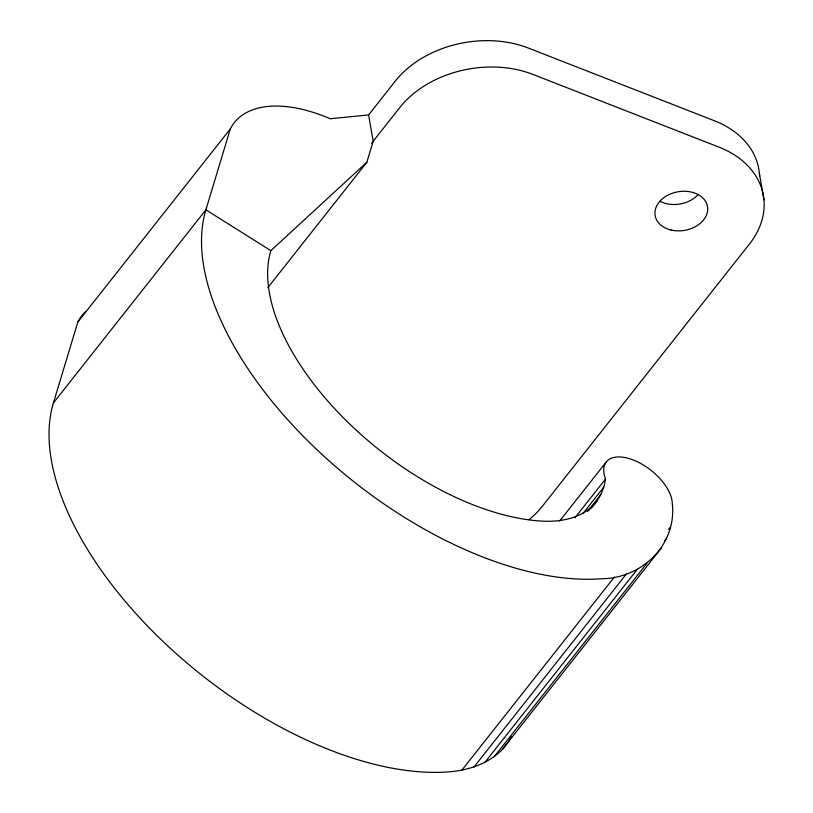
<?xml version="1.0" encoding="UTF-8"?>
<svg xmlns="http://www.w3.org/2000/svg" width="813" height="813" viewBox="0 0 813 813"><rect width="100%" height="100%" fill="white"/><g stroke="black" fill="none" stroke-linecap="round" stroke-linejoin="round"><path stroke-width="1.22" d="M759.566 175.903A97.194 71.574 -9.8 0 0 714.414 120.761L528.389 48.069A97.194 71.574 -9.8 0 0 395.281 81.137L368.604 114.928L330.281 118.759A134.673 70.426 38.3 0 0 230.323 128.891L205.892 209.825A291.471 152.427 38.3 0 0 319.956 452.546A291.471 152.427 38.3 0 0 601.183 578.765C641.742 578.551 677.056 544.964 672.27 503.247A40.386 21.118 38.3 0 0 632.047 459.538A40.386 21.118 38.3 0 0 605.522 479.04L574.862 517.861M591.356 508.064C598.663 499.904 604.13 490.015 605.522 479.04M661.619 547.708L502.505 749.271C488.532 763.824 468.39 770.318 448.695 771.883A291.471 152.427 38.3 0 1 167.458 645.664A291.471 152.427 38.3 0 1 53.404 402.943L77.835 322.009A134.673 70.426 38.3 0 1 85.568 311.714M267.823 287.66L366.856 162.234L373.197 141.228L368.604 114.928M511.387 736.558L509.131 740.826L502.505 749.271M77.835 322.009L230.323 128.891M53.404 402.943L205.892 209.825L270.851 250.658A213.585 111.696 38.3 0 0 344.671 419.081A213.585 111.696 38.3 0 0 541.214 521.082C561.265 522.373 584.059 517.993 596.854 501.093M371.632 143.22L399.833 107.499A97.194 71.574 -9.8 0 1 532.952 74.43L718.966 147.123A97.194 71.574 -9.8 0 1 749.393 244.093L542.738 505.798A97.194 71.574 -9.8 0 1 528.989 519.7M559.537 521.153L605.919 462.414M583.338 513.023L603.774 487.139M587.525 511.428L600.888 494.507M589.384 509.812L591.742 506.824M461.916 770.135L614.404 577.017M474.009 766.964L626.498 573.846M668.611 529.426L670.186 527.434M484.863 762.401L637.362 569.283M664.343 541.092L666.701 538.115M494.395 756.486L646.884 563.368M270.851 250.658L366.856 162.234M759.393 173.413L763.956 199.774M698.509 194.185A26.575 19.573 -9.8 0 1 660.004 201.228M670.918 229.988A26.575 19.573 -9.8 0 0 707.534 206.695A26.575 19.573 -9.8 0 0 665.512 196.522A26.575 19.573 -9.8 0 0 670.918 229.988"/></g></svg>
